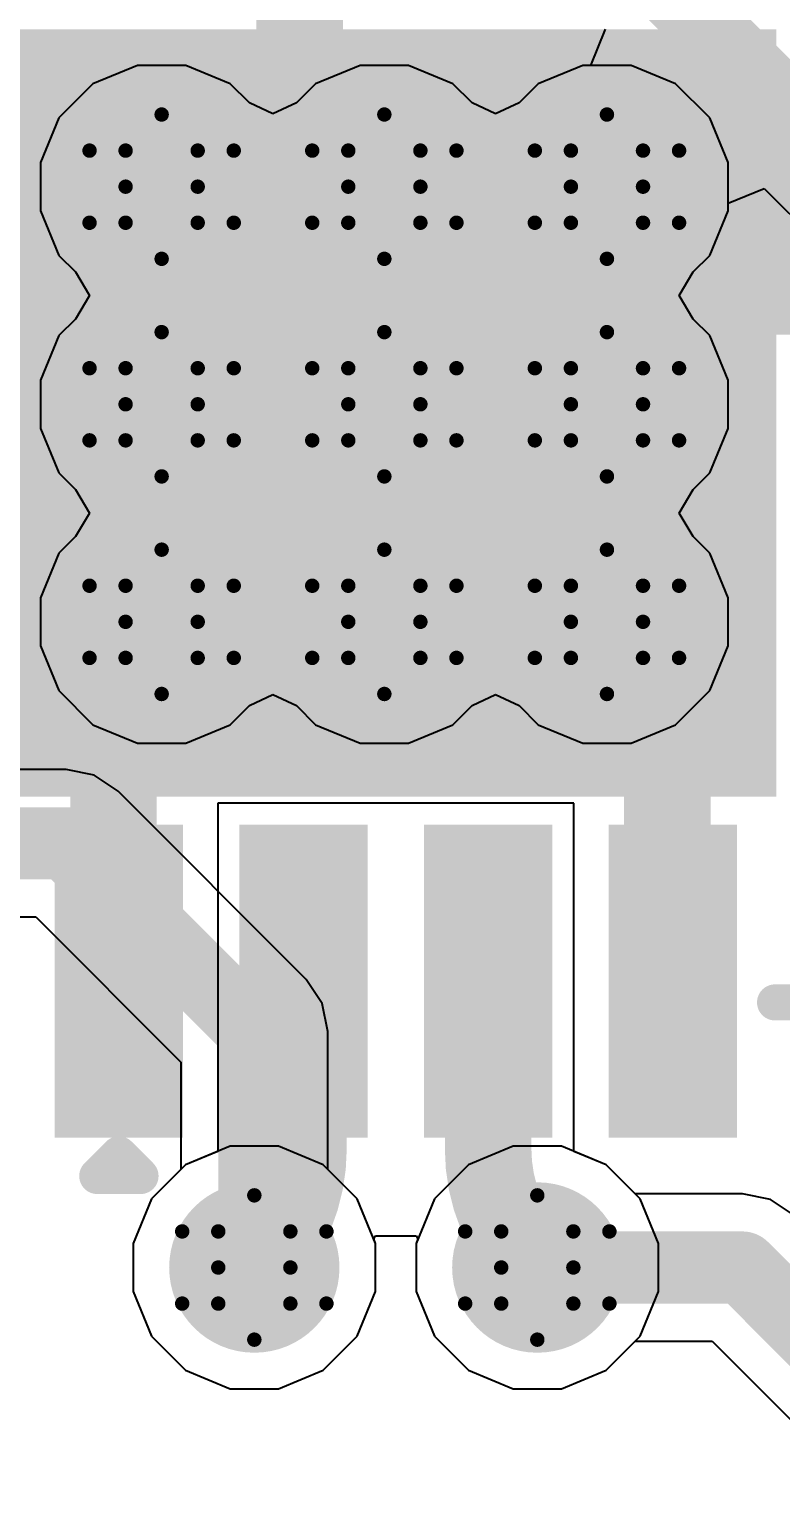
# Model space of a CAD drawing. Header units: inches. Extents: x -0.2 to 15.8, y 0 to 3.5.
# Drawn here: x 1.5779 to 1.6821, y 1.2754 to 1.4788 of the extents above; entities that cross this region are included whole.
import ezdxf

# ---------------------------------------------------------------- set-up
doc = ezdxf.new("R2010")
doc.units = ezdxf.units.IN
doc.header["$MEASUREMENT"] = 0
for name, color, linetype in [('Bottom Layer', 5, 'Continuous'), ('Bottom Overlay', 54, 'Continuous'), ('Drill Drawing', 1, 'Continuous'), ('Signal_1', 16, 'Continuous'), ('Signal_2', 76, 'Continuous'), ('Top Layer', 1, 'Continuous'), ('Top Overlay', 2, 'Continuous'), ('Top Solder', 216, 'Continuous'), ('Via Holes', 16, 'Continuous')]:
    doc.layers.add(name, color=color, linetype=linetype)
doc.styles.add('Arial', font='', dxfattribs={"height": 0.2})
doc.styles.get('Arial').set_extended_font_data('Arial')

msp = doc.modelspace()

# ---------------------------------------------------------------- hatches: boundary and pattern name
at = {"layer": 'Bottom Layer'}
h = msp.add_hatch(color=5, dxfattribs=at)
edge = h.paths.add_edge_path()
edge.add_arc((1.59625, 1.457), 0.01181, 0, 360)
h = msp.add_hatch(color=5, dxfattribs=at)
edge = h.paths.add_edge_path()
edge.add_arc((1.62713, 1.457), 0.01181, 0, 360)
h = msp.add_hatch(color=5, dxfattribs=at)
edge = h.paths.add_edge_path()
edge.add_arc((1.658, 1.457), 0.01181, 0, 360)
h = msp.add_hatch(color=5, dxfattribs=at)
edge = h.paths.add_edge_path()
edge.add_arc((1.59625, 1.42684), 0.01181, 0, 360)
h = msp.add_hatch(color=5, dxfattribs=at)
edge = h.paths.add_edge_path()
edge.add_arc((1.62713, 1.42684), 0.01181, 0, 360)
h = msp.add_hatch(color=5, dxfattribs=at)
edge = h.paths.add_edge_path()
edge.add_arc((1.658, 1.42684), 0.01181, 0, 360)
h = msp.add_hatch(color=5, dxfattribs=at)
edge = h.paths.add_edge_path()
edge.add_arc((1.59625, 1.39669), 0.01181, 0, 360)
h = msp.add_hatch(color=5, dxfattribs=at)
edge = h.paths.add_edge_path()
edge.add_arc((1.62713, 1.39669), 0.01181, 0, 360)
h = msp.add_hatch(color=5, dxfattribs=at)
edge = h.paths.add_edge_path()
edge.add_arc((1.658, 1.39669), 0.01181, 0, 360)
h = msp.add_hatch(color=5, dxfattribs=at)
edge = h.paths.add_edge_path()
edge.add_arc((1.6091, 1.3072), 0.01181, 0, 360)
h = msp.add_hatch(color=5, dxfattribs=at)
edge = h.paths.add_edge_path()
edge.add_arc((1.64834, 1.3072), 0.01181, 0, 360)
at = {"layer": 'Signal_1'}
h = msp.add_hatch(color=16, dxfattribs=at)
edge = h.paths.add_edge_path()
edge.add_arc((1.59625, 1.457), 0.01181, 0, 360)
h = msp.add_hatch(color=16, dxfattribs=at)
edge = h.paths.add_edge_path()
edge.add_arc((1.62713, 1.457), 0.01181, 0, 360)
h = msp.add_hatch(color=16, dxfattribs=at)
edge = h.paths.add_edge_path()
edge.add_arc((1.658, 1.457), 0.01181, 0, 360)
h = msp.add_hatch(color=16, dxfattribs=at)
edge = h.paths.add_edge_path()
edge.add_arc((1.59625, 1.42684), 0.01181, 0, 360)
h = msp.add_hatch(color=16, dxfattribs=at)
edge = h.paths.add_edge_path()
edge.add_arc((1.62713, 1.42684), 0.01181, 0, 360)
h = msp.add_hatch(color=16, dxfattribs=at)
edge = h.paths.add_edge_path()
edge.add_arc((1.658, 1.42684), 0.01181, 0, 360)
h = msp.add_hatch(color=16, dxfattribs=at)
edge = h.paths.add_edge_path()
edge.add_arc((1.59625, 1.39669), 0.01181, 0, 360)
h = msp.add_hatch(color=16, dxfattribs=at)
edge = h.paths.add_edge_path()
edge.add_arc((1.62713, 1.39669), 0.01181, 0, 360)
h = msp.add_hatch(color=16, dxfattribs=at)
edge = h.paths.add_edge_path()
edge.add_arc((1.658, 1.39669), 0.01181, 0, 360)
h = msp.add_hatch(color=16, dxfattribs=at)
edge = h.paths.add_edge_path()
edge.add_arc((1.6091, 1.3072), 0.01181, 0, 360)
h = msp.add_hatch(color=16, dxfattribs=at)
edge = h.paths.add_edge_path()
edge.add_arc((1.64834, 1.3072), 0.01181, 0, 360)
at = {"layer": 'Signal_2'}
h = msp.add_hatch(color=76, dxfattribs=at)
edge = h.paths.add_edge_path()
edge.add_arc((1.59625, 1.457), 0.01181, 0, 360)
h = msp.add_hatch(color=76, dxfattribs=at)
edge = h.paths.add_edge_path()
edge.add_arc((1.62713, 1.457), 0.01181, 0, 360)
h = msp.add_hatch(color=76, dxfattribs=at)
edge = h.paths.add_edge_path()
edge.add_arc((1.658, 1.457), 0.01181, 0, 360)
h = msp.add_hatch(color=76, dxfattribs=at)
edge = h.paths.add_edge_path()
edge.add_arc((1.59625, 1.42684), 0.01181, 0, 360)
h = msp.add_hatch(color=76, dxfattribs=at)
edge = h.paths.add_edge_path()
edge.add_arc((1.62713, 1.42684), 0.01181, 0, 360)
h = msp.add_hatch(color=76, dxfattribs=at)
edge = h.paths.add_edge_path()
edge.add_arc((1.658, 1.42684), 0.01181, 0, 360)
h = msp.add_hatch(color=76, dxfattribs=at)
edge = h.paths.add_edge_path()
edge.add_arc((1.59625, 1.39669), 0.01181, 0, 360)
h = msp.add_hatch(color=76, dxfattribs=at)
edge = h.paths.add_edge_path()
edge.add_arc((1.62713, 1.39669), 0.01181, 0, 360)
h = msp.add_hatch(color=76, dxfattribs=at)
edge = h.paths.add_edge_path()
edge.add_arc((1.658, 1.39669), 0.01181, 0, 360)
h = msp.add_hatch(color=76, dxfattribs=at)
edge = h.paths.add_edge_path()
edge.add_arc((1.6091, 1.3072), 0.01181, 0, 360)
h = msp.add_hatch(color=76, dxfattribs=at)
edge = h.paths.add_edge_path()
edge.add_arc((1.64834, 1.3072), 0.01181, 0, 360)
at = {"layer": 'Top Layer'}
for points in [[(1.57714, 1.37444), (1.57714, 1.4768), (1.6795, 1.4768), (1.6795, 1.37444)], [(1.58343, 1.36656), (1.59721, 1.36656), (1.59721, 1.32719), (1.58343, 1.32719)], [(1.60903, 1.36656), (1.62281, 1.36656), (1.62281, 1.32719), (1.60903, 1.32719)], [(1.63463, 1.36656), (1.64841, 1.36656), (1.64841, 1.32719), (1.63463, 1.32719)], [(1.66023, 1.36656), (1.67401, 1.36656), (1.67401, 1.32719), (1.66023, 1.32719)]]:
    msp.add_hatch(color=1, dxfattribs=at).paths.add_polyline_path(points)
h = msp.add_hatch(color=1, dxfattribs=at)
edge = h.paths.add_edge_path()
edge.add_arc((1.59625, 1.457), 0.01181, 0, 360)
h = msp.add_hatch(color=1, dxfattribs=at)
edge = h.paths.add_edge_path()
edge.add_arc((1.62713, 1.457), 0.01181, 0, 360)
h = msp.add_hatch(color=1, dxfattribs=at)
edge = h.paths.add_edge_path()
edge.add_arc((1.658, 1.457), 0.01181, 0, 360)
h = msp.add_hatch(color=1, dxfattribs=at)
edge = h.paths.add_edge_path()
edge.add_arc((1.59625, 1.42684), 0.01181, 0, 360)
h = msp.add_hatch(color=1, dxfattribs=at)
edge = h.paths.add_edge_path()
edge.add_arc((1.62713, 1.42684), 0.01181, 0, 360)
h = msp.add_hatch(color=1, dxfattribs=at)
edge = h.paths.add_edge_path()
edge.add_arc((1.658, 1.42684), 0.01181, 0, 360)
h = msp.add_hatch(color=1, dxfattribs=at)
edge = h.paths.add_edge_path()
edge.add_arc((1.59625, 1.39669), 0.01181, 0, 360)
h = msp.add_hatch(color=1, dxfattribs=at)
edge = h.paths.add_edge_path()
edge.add_arc((1.62713, 1.39669), 0.01181, 0, 360)
h = msp.add_hatch(color=1, dxfattribs=at)
edge = h.paths.add_edge_path()
edge.add_arc((1.658, 1.39669), 0.01181, 0, 360)
h = msp.add_hatch(color=1, dxfattribs=at)
edge = h.paths.add_edge_path()
edge.add_arc((1.6091, 1.3072), 0.01181, 0, 360)
h = msp.add_hatch(color=1, dxfattribs=at)
edge = h.paths.add_edge_path()
edge.add_arc((1.64834, 1.3072), 0.01181, 0, 360)
at = {"layer": 'Top Solder'}
for points in [[(1.57514, 1.37244), (1.57514, 1.4788), (1.6815, 1.4788), (1.6815, 1.37244)], [(1.58143, 1.36856), (1.59921, 1.36856), (1.59921, 1.32519), (1.58143, 1.32519)], [(1.60703, 1.36856), (1.62481, 1.36856), (1.62481, 1.32519), (1.60703, 1.32519)], [(1.63263, 1.36856), (1.65041, 1.36856), (1.65041, 1.32519), (1.63263, 1.32519)], [(1.65823, 1.36856), (1.67601, 1.36856), (1.67601, 1.32519), (1.65823, 1.32519)]]:
    msp.add_hatch(color=216, dxfattribs=at).paths.add_polyline_path(points)
at = {"layer": 'Via Holes'}
h = msp.add_hatch(color=7, dxfattribs=at)
edge = h.paths.add_edge_path()
edge.add_arc((1.59625, 1.457), 0.00591, 0, 360)
h = msp.add_hatch(color=7, dxfattribs=at)
edge = h.paths.add_edge_path()
edge.add_arc((1.62713, 1.457), 0.00591, 0, 360)
h = msp.add_hatch(color=7, dxfattribs=at)
edge = h.paths.add_edge_path()
edge.add_arc((1.658, 1.457), 0.00591, 0, 360)
h = msp.add_hatch(color=7, dxfattribs=at)
edge = h.paths.add_edge_path()
edge.add_arc((1.59625, 1.42684), 0.00591, 0, 360)
h = msp.add_hatch(color=7, dxfattribs=at)
edge = h.paths.add_edge_path()
edge.add_arc((1.62713, 1.42684), 0.00591, 0, 360)
h = msp.add_hatch(color=7, dxfattribs=at)
edge = h.paths.add_edge_path()
edge.add_arc((1.658, 1.42684), 0.00591, 0, 360)
h = msp.add_hatch(color=7, dxfattribs=at)
edge = h.paths.add_edge_path()
edge.add_arc((1.59625, 1.39669), 0.00591, 0, 360)
h = msp.add_hatch(color=7, dxfattribs=at)
edge = h.paths.add_edge_path()
edge.add_arc((1.62713, 1.39669), 0.00591, 0, 360)
h = msp.add_hatch(color=7, dxfattribs=at)
edge = h.paths.add_edge_path()
edge.add_arc((1.658, 1.39669), 0.00591, 0, 360)
h = msp.add_hatch(color=7, dxfattribs=at)
edge = h.paths.add_edge_path()
edge.add_arc((1.6091, 1.3072), 0.00591, 0, 360)
h = msp.add_hatch(color=7, dxfattribs=at)
edge = h.paths.add_edge_path()
edge.add_arc((1.64834, 1.3072), 0.00591, 0, 360)

# ---------------------------------------------------------------- linework, layer by layer
at = {"layer": 'Bottom Layer'}
for p, q in [((1.60576, 1.32401), (1.59958, 1.32145)), ((1.61245, 1.32401), (1.60576, 1.32401)), ((1.61863, 1.32145), (1.61245, 1.32401)), ((1.645, 1.32401), (1.63882, 1.32145)), ((1.65169, 1.32401), (1.645, 1.32401)), ((1.65787, 1.32145), (1.65169, 1.32401)), ((1.59958, 1.32145), (1.59485, 1.31672)), ((1.62336, 1.31672), (1.61863, 1.32145)), ((1.63882, 1.32145), (1.63409, 1.31672)), ((1.66259, 1.31672), (1.65787, 1.32145)), ((1.59485, 1.31672), (1.59229, 1.31055)), ((1.62592, 1.31055), (1.62336, 1.31672)), ((1.63409, 1.31672), (1.63153, 1.31055)), ((1.66515, 1.31055), (1.66259, 1.31672)), ((1.59229, 1.31055), (1.59229, 1.30386)), ((1.62592, 1.30386), (1.62592, 1.31055)), ((1.63153, 1.31055), (1.63153, 1.30386)), ((1.66515, 1.30386), (1.66515, 1.31055)), ((1.59229, 1.30386), (1.59485, 1.29768)), ((1.62336, 1.29768), (1.62592, 1.30386)), ((1.63153, 1.30386), (1.63409, 1.29768)), ((1.66259, 1.29768), (1.66515, 1.30386)), ((1.59485, 1.29768), (1.59958, 1.29295)), ((1.61863, 1.29295), (1.62336, 1.29768)), ((1.63409, 1.29768), (1.63882, 1.29295)), ((1.65787, 1.29295), (1.66259, 1.29768)), ((1.59958, 1.29295), (1.60576, 1.29039)), ((1.61245, 1.29039), (1.61863, 1.29295)), ((1.63882, 1.29295), (1.645, 1.29039)), ((1.65169, 1.29039), (1.65787, 1.29295)), ((1.60576, 1.29039), (1.61245, 1.29039)), ((1.645, 1.29039), (1.65169, 1.29039))]:
    msp.add_line(p, q, dxfattribs=at)
at = {"layer": 'Drill Drawing', "const_width": 0.002}
for points in [[(1.59125, 1.462), (1.59625, 1.467)], [(1.59625, 1.467), (1.60125, 1.462)], [(1.62213, 1.462), (1.62713, 1.467)], [(1.62713, 1.467), (1.63213, 1.462)], [(1.653, 1.462), (1.658, 1.467)], [(1.658, 1.467), (1.663, 1.462)], [(1.58625, 1.462), (1.59125, 1.457)], [(1.58625, 1.462), (1.59125, 1.462)], [(1.60125, 1.462), (1.60625, 1.462)], [(1.60125, 1.457), (1.60625, 1.462)], [(1.61713, 1.462), (1.62213, 1.457)], [(1.61713, 1.462), (1.62213, 1.462)], [(1.63213, 1.462), (1.63713, 1.462)], [(1.63213, 1.457), (1.63713, 1.462)], [(1.648, 1.462), (1.653, 1.457)], [(1.648, 1.462), (1.653, 1.462)], [(1.663, 1.462), (1.668, 1.462)], [(1.663, 1.457), (1.668, 1.462)], [(1.58625, 1.452), (1.59125, 1.457)], [(1.60125, 1.457), (1.60625, 1.452)], [(1.61713, 1.452), (1.62213, 1.457)], [(1.63213, 1.457), (1.63713, 1.452)], [(1.648, 1.452), (1.653, 1.457)], [(1.663, 1.457), (1.668, 1.452)], [(1.58625, 1.452), (1.59125, 1.452)], [(1.59125, 1.452), (1.59625, 1.447)], [(1.59625, 1.447), (1.60125, 1.452)], [(1.60125, 1.452), (1.60625, 1.452)], [(1.61713, 1.452), (1.62213, 1.452)], [(1.62213, 1.452), (1.62713, 1.447)], [(1.62713, 1.447), (1.63213, 1.452)], [(1.63213, 1.452), (1.63713, 1.452)], [(1.648, 1.452), (1.653, 1.452)], [(1.653, 1.452), (1.658, 1.447)], [(1.658, 1.447), (1.663, 1.452)], [(1.663, 1.452), (1.668, 1.452)], [(1.59125, 1.43184), (1.59625, 1.43684)], [(1.59625, 1.43684), (1.60125, 1.43184)], [(1.62213, 1.43184), (1.62713, 1.43684)], [(1.62713, 1.43684), (1.63213, 1.43184)], [(1.653, 1.43184), (1.658, 1.43684)], [(1.658, 1.43684), (1.663, 1.43184)], [(1.58625, 1.43184), (1.59125, 1.42684)], [(1.58625, 1.43184), (1.59125, 1.43184)], [(1.60125, 1.43184), (1.60625, 1.43184)], [(1.60125, 1.42684), (1.60625, 1.43184)], [(1.61713, 1.43184), (1.62213, 1.42684)], [(1.61713, 1.43184), (1.62213, 1.43184)], [(1.63213, 1.43184), (1.63713, 1.43184)], [(1.63213, 1.42684), (1.63713, 1.43184)], [(1.648, 1.43184), (1.653, 1.42684)], [(1.648, 1.43184), (1.653, 1.43184)], [(1.663, 1.43184), (1.668, 1.43184)], [(1.663, 1.42684), (1.668, 1.43184)], [(1.58625, 1.42184), (1.59125, 1.42684)], [(1.60125, 1.42684), (1.60625, 1.42184)], [(1.61713, 1.42184), (1.62213, 1.42684)], [(1.63213, 1.42684), (1.63713, 1.42184)], [(1.648, 1.42184), (1.653, 1.42684)], [(1.663, 1.42684), (1.668, 1.42184)], [(1.58625, 1.42184), (1.59125, 1.42184)], [(1.59125, 1.42184), (1.59625, 1.41684)], [(1.59625, 1.41684), (1.60125, 1.42184)], [(1.60125, 1.42184), (1.60625, 1.42184)], [(1.61713, 1.42184), (1.62213, 1.42184)], [(1.62213, 1.42184), (1.62713, 1.41684)], [(1.62713, 1.41684), (1.63213, 1.42184)], [(1.63213, 1.42184), (1.63713, 1.42184)], [(1.648, 1.42184), (1.653, 1.42184)], [(1.653, 1.42184), (1.658, 1.41684)], [(1.658, 1.41684), (1.663, 1.42184)], [(1.663, 1.42184), (1.668, 1.42184)], [(1.59125, 1.40169), (1.59625, 1.40669)], [(1.59625, 1.40669), (1.60125, 1.40169)], [(1.62213, 1.40169), (1.62713, 1.40669)], [(1.62713, 1.40669), (1.63213, 1.40169)], [(1.653, 1.40169), (1.658, 1.40669)], [(1.658, 1.40669), (1.663, 1.40169)], [(1.58625, 1.40169), (1.59125, 1.39669)], [(1.58625, 1.40169), (1.59125, 1.40169)], [(1.60125, 1.40169), (1.60625, 1.40169)], [(1.60125, 1.39669), (1.60625, 1.40169)], [(1.61713, 1.40169), (1.62213, 1.39669)], [(1.61713, 1.40169), (1.62213, 1.40169)], [(1.63213, 1.40169), (1.63713, 1.40169)], [(1.63213, 1.39669), (1.63713, 1.40169)], [(1.648, 1.40169), (1.653, 1.39669)], [(1.648, 1.40169), (1.653, 1.40169)], [(1.663, 1.40169), (1.668, 1.40169)], [(1.663, 1.39669), (1.668, 1.40169)], [(1.58625, 1.39169), (1.59125, 1.39669)], [(1.60125, 1.39669), (1.60625, 1.39169)], [(1.61713, 1.39169), (1.62213, 1.39669)], [(1.63213, 1.39669), (1.63713, 1.39169)], [(1.648, 1.39169), (1.653, 1.39669)], [(1.663, 1.39669), (1.668, 1.39169)], [(1.58625, 1.39169), (1.59125, 1.39169)], [(1.59125, 1.39169), (1.59625, 1.38669)], [(1.59625, 1.38669), (1.60125, 1.39169)], [(1.60125, 1.39169), (1.60625, 1.39169)], [(1.61713, 1.39169), (1.62213, 1.39169)], [(1.62213, 1.39169), (1.62713, 1.38669)], [(1.62713, 1.38669), (1.63213, 1.39169)], [(1.63213, 1.39169), (1.63713, 1.39169)], [(1.648, 1.39169), (1.653, 1.39169)], [(1.653, 1.39169), (1.658, 1.38669)], [(1.658, 1.38669), (1.663, 1.39169)], [(1.663, 1.39169), (1.668, 1.39169)], [(1.6041, 1.3122), (1.6091, 1.3172)], [(1.6091, 1.3172), (1.6141, 1.3122)], [(1.64334, 1.3122), (1.64834, 1.3172)], [(1.64834, 1.3172), (1.65334, 1.3122)], [(1.5991, 1.3122), (1.6041, 1.3072)], [(1.5991, 1.3122), (1.6041, 1.3122)], [(1.6141, 1.3122), (1.6191, 1.3122)], [(1.6141, 1.3072), (1.6191, 1.3122)], [(1.63834, 1.3122), (1.64334, 1.3072)], [(1.63834, 1.3122), (1.64334, 1.3122)], [(1.65334, 1.3122), (1.65834, 1.3122)], [(1.65334, 1.3072), (1.65834, 1.3122)], [(1.5991, 1.3022), (1.6041, 1.3072)], [(1.6141, 1.3072), (1.6191, 1.3022)], [(1.63834, 1.3022), (1.64334, 1.3072)], [(1.65334, 1.3072), (1.65834, 1.3022)], [(1.5991, 1.3022), (1.6041, 1.3022)], [(1.6041, 1.3022), (1.6091, 1.2972)], [(1.6091, 1.2972), (1.6141, 1.3022)], [(1.6141, 1.3022), (1.6191, 1.3022)], [(1.63834, 1.3022), (1.64334, 1.3022)], [(1.64334, 1.3022), (1.64834, 1.2972)], [(1.64834, 1.2972), (1.65334, 1.3022)], [(1.65334, 1.3022), (1.65834, 1.3022)]]:
    msp.add_lwpolyline(points, dxfattribs=at)
at = {"layer": 'Drill Drawing', "const_width": 0.001}
for points in [[(1.59575, 1.467, 1), (1.59675, 1.467, 1)], [(1.59575, 1.467, 1), (1.59675, 1.467, 1)], [(1.62663, 1.467, 1), (1.62763, 1.467, 1)], [(1.62663, 1.467, 1), (1.62763, 1.467, 1)], [(1.6575, 1.467, 1), (1.6585, 1.467, 1)], [(1.6575, 1.467, 1), (1.6585, 1.467, 1)], [(1.58575, 1.462, 1), (1.58675, 1.462, 1)], [(1.58575, 1.462, 1), (1.58675, 1.462, 1)], [(1.59075, 1.462, 1), (1.59175, 1.462, 1)], [(1.59075, 1.462, 1), (1.59175, 1.462, 1)], [(1.60075, 1.462, 1), (1.60175, 1.462, 1)], [(1.60075, 1.462, 1), (1.60175, 1.462, 1)], [(1.60575, 1.462, 1), (1.60675, 1.462, 1)], [(1.60575, 1.462, 1), (1.60675, 1.462, 1)], [(1.61663, 1.462, 1), (1.61763, 1.462, 1)], [(1.61663, 1.462, 1), (1.61763, 1.462, 1)], [(1.62163, 1.462, 1), (1.62263, 1.462, 1)], [(1.62163, 1.462, 1), (1.62263, 1.462, 1)], [(1.63163, 1.462, 1), (1.63263, 1.462, 1)], [(1.63163, 1.462, 1), (1.63263, 1.462, 1)], [(1.63663, 1.462, 1), (1.63763, 1.462, 1)], [(1.63663, 1.462, 1), (1.63763, 1.462, 1)], [(1.6475, 1.462, 1), (1.6485, 1.462, 1)], [(1.6475, 1.462, 1), (1.6485, 1.462, 1)], [(1.6525, 1.462, 1), (1.6535, 1.462, 1)], [(1.6525, 1.462, 1), (1.6535, 1.462, 1)], [(1.6625, 1.462, 1), (1.6635, 1.462, 1)], [(1.6625, 1.462, 1), (1.6635, 1.462, 1)], [(1.6675, 1.462, 1), (1.6685, 1.462, 1)], [(1.6675, 1.462, 1), (1.6685, 1.462, 1)], [(1.59075, 1.457, 1), (1.59175, 1.457, 1)], [(1.59075, 1.457, 1), (1.59175, 1.457, 1)], [(1.60075, 1.457, 1), (1.60175, 1.457, 1)], [(1.60075, 1.457, 1), (1.60175, 1.457, 1)], [(1.62163, 1.457, 1), (1.62263, 1.457, 1)], [(1.62163, 1.457, 1), (1.62263, 1.457, 1)], [(1.63163, 1.457, 1), (1.63263, 1.457, 1)], [(1.63163, 1.457, 1), (1.63263, 1.457, 1)], [(1.6525, 1.457, 1), (1.6535, 1.457, 1)], [(1.6525, 1.457, 1), (1.6535, 1.457, 1)], [(1.6625, 1.457, 1), (1.6635, 1.457, 1)], [(1.6625, 1.457, 1), (1.6635, 1.457, 1)], [(1.58575, 1.452, 1), (1.58675, 1.452, 1)], [(1.58575, 1.452, 1), (1.58675, 1.452, 1)], [(1.59075, 1.452, 1), (1.59175, 1.452, 1)], [(1.59075, 1.452, 1), (1.59175, 1.452, 1)], [(1.60075, 1.452, 1), (1.60175, 1.452, 1)], [(1.60075, 1.452, 1), (1.60175, 1.452, 1)], [(1.60575, 1.452, 1), (1.60675, 1.452, 1)], [(1.60575, 1.452, 1), (1.60675, 1.452, 1)], [(1.61663, 1.452, 1), (1.61763, 1.452, 1)], [(1.61663, 1.452, 1), (1.61763, 1.452, 1)], [(1.62163, 1.452, 1), (1.62263, 1.452, 1)], [(1.62163, 1.452, 1), (1.62263, 1.452, 1)], [(1.63163, 1.452, 1), (1.63263, 1.452, 1)], [(1.63163, 1.452, 1), (1.63263, 1.452, 1)], [(1.63663, 1.452, 1), (1.63763, 1.452, 1)], [(1.63663, 1.452, 1), (1.63763, 1.452, 1)], [(1.6475, 1.452, 1), (1.6485, 1.452, 1)], [(1.6475, 1.452, 1), (1.6485, 1.452, 1)], [(1.6525, 1.452, 1), (1.6535, 1.452, 1)], [(1.6525, 1.452, 1), (1.6535, 1.452, 1)], [(1.6625, 1.452, 1), (1.6635, 1.452, 1)], [(1.6625, 1.452, 1), (1.6635, 1.452, 1)], [(1.6675, 1.452, 1), (1.6685, 1.452, 1)], [(1.6675, 1.452, 1), (1.6685, 1.452, 1)], [(1.59575, 1.447, 1), (1.59675, 1.447, 1)], [(1.59575, 1.447, 1), (1.59675, 1.447, 1)], [(1.62663, 1.447, 1), (1.62763, 1.447, 1)], [(1.62663, 1.447, 1), (1.62763, 1.447, 1)], [(1.6575, 1.447, 1), (1.6585, 1.447, 1)], [(1.6575, 1.447, 1), (1.6585, 1.447, 1)], [(1.59575, 1.43684, 1), (1.59675, 1.43684, 1)], [(1.59575, 1.43684, 1), (1.59675, 1.43684, 1)], [(1.62663, 1.43684, 1), (1.62763, 1.43684, 1)], [(1.62663, 1.43684, 1), (1.62763, 1.43684, 1)], [(1.6575, 1.43684, 1), (1.6585, 1.43684, 1)], [(1.6575, 1.43684, 1), (1.6585, 1.43684, 1)], [(1.58575, 1.43184, 1), (1.58675, 1.43184, 1)], [(1.58575, 1.43184, 1), (1.58675, 1.43184, 1)], [(1.59075, 1.43184, 1), (1.59175, 1.43184, 1)], [(1.59075, 1.43184, 1), (1.59175, 1.43184, 1)], [(1.60075, 1.43184, 1), (1.60175, 1.43184, 1)], [(1.60075, 1.43184, 1), (1.60175, 1.43184, 1)], [(1.60575, 1.43184, 1), (1.60675, 1.43184, 1)], [(1.60575, 1.43184, 1), (1.60675, 1.43184, 1)], [(1.61663, 1.43184, 1), (1.61763, 1.43184, 1)], [(1.61663, 1.43184, 1), (1.61763, 1.43184, 1)], [(1.62163, 1.43184, 1), (1.62263, 1.43184, 1)], [(1.62163, 1.43184, 1), (1.62263, 1.43184, 1)], [(1.63163, 1.43184, 1), (1.63263, 1.43184, 1)], [(1.63163, 1.43184, 1), (1.63263, 1.43184, 1)], [(1.63663, 1.43184, 1), (1.63763, 1.43184, 1)], [(1.63663, 1.43184, 1), (1.63763, 1.43184, 1)], [(1.6475, 1.43184, 1), (1.6485, 1.43184, 1)], [(1.6475, 1.43184, 1), (1.6485, 1.43184, 1)], [(1.6525, 1.43184, 1), (1.6535, 1.43184, 1)], [(1.6525, 1.43184, 1), (1.6535, 1.43184, 1)], [(1.6625, 1.43184, 1), (1.6635, 1.43184, 1)], [(1.6625, 1.43184, 1), (1.6635, 1.43184, 1)], [(1.6675, 1.43184, 1), (1.6685, 1.43184, 1)], [(1.6675, 1.43184, 1), (1.6685, 1.43184, 1)], [(1.59075, 1.42684, 1), (1.59175, 1.42684, 1)], [(1.59075, 1.42684, 1), (1.59175, 1.42684, 1)], [(1.60075, 1.42684, 1), (1.60175, 1.42684, 1)], [(1.60075, 1.42684, 1), (1.60175, 1.42684, 1)], [(1.62163, 1.42684, 1), (1.62263, 1.42684, 1)], [(1.62163, 1.42684, 1), (1.62263, 1.42684, 1)], [(1.63163, 1.42684, 1), (1.63263, 1.42684, 1)], [(1.63163, 1.42684, 1), (1.63263, 1.42684, 1)], [(1.6525, 1.42684, 1), (1.6535, 1.42684, 1)], [(1.6525, 1.42684, 1), (1.6535, 1.42684, 1)], [(1.6625, 1.42684, 1), (1.6635, 1.42684, 1)], [(1.6625, 1.42684, 1), (1.6635, 1.42684, 1)], [(1.58575, 1.42184, 1), (1.58675, 1.42184, 1)], [(1.58575, 1.42184, 1), (1.58675, 1.42184, 1)], [(1.59075, 1.42184, 1), (1.59175, 1.42184, 1)], [(1.59075, 1.42184, 1), (1.59175, 1.42184, 1)], [(1.60075, 1.42184, 1), (1.60175, 1.42184, 1)], [(1.60075, 1.42184, 1), (1.60175, 1.42184, 1)], [(1.60575, 1.42184, 1), (1.60675, 1.42184, 1)], [(1.60575, 1.42184, 1), (1.60675, 1.42184, 1)], [(1.61663, 1.42184, 1), (1.61763, 1.42184, 1)], [(1.61663, 1.42184, 1), (1.61763, 1.42184, 1)], [(1.62163, 1.42184, 1), (1.62263, 1.42184, 1)], [(1.62163, 1.42184, 1), (1.62263, 1.42184, 1)], [(1.63163, 1.42184, 1), (1.63263, 1.42184, 1)], [(1.63163, 1.42184, 1), (1.63263, 1.42184, 1)], [(1.63663, 1.42184, 1), (1.63763, 1.42184, 1)], [(1.63663, 1.42184, 1), (1.63763, 1.42184, 1)], [(1.6475, 1.42184, 1), (1.6485, 1.42184, 1)], [(1.6475, 1.42184, 1), (1.6485, 1.42184, 1)], [(1.6525, 1.42184, 1), (1.6535, 1.42184, 1)], [(1.6525, 1.42184, 1), (1.6535, 1.42184, 1)], [(1.6625, 1.42184, 1), (1.6635, 1.42184, 1)], [(1.6625, 1.42184, 1), (1.6635, 1.42184, 1)], [(1.6675, 1.42184, 1), (1.6685, 1.42184, 1)], [(1.6675, 1.42184, 1), (1.6685, 1.42184, 1)], [(1.59575, 1.41684, 1), (1.59675, 1.41684, 1)], [(1.59575, 1.41684, 1), (1.59675, 1.41684, 1)], [(1.62663, 1.41684, 1), (1.62763, 1.41684, 1)], [(1.62663, 1.41684, 1), (1.62763, 1.41684, 1)], [(1.6575, 1.41684, 1), (1.6585, 1.41684, 1)], [(1.6575, 1.41684, 1), (1.6585, 1.41684, 1)], [(1.59575, 1.40669, 1), (1.59675, 1.40669, 1)], [(1.59575, 1.40669, 1), (1.59675, 1.40669, 1)], [(1.62663, 1.40669, 1), (1.62763, 1.40669, 1)], [(1.62663, 1.40669, 1), (1.62763, 1.40669, 1)], [(1.6575, 1.40669, 1), (1.6585, 1.40669, 1)], [(1.6575, 1.40669, 1), (1.6585, 1.40669, 1)], [(1.58575, 1.40169, 1), (1.58675, 1.40169, 1)], [(1.58575, 1.40169, 1), (1.58675, 1.40169, 1)], [(1.59075, 1.40169, 1), (1.59175, 1.40169, 1)], [(1.59075, 1.40169, 1), (1.59175, 1.40169, 1)], [(1.60075, 1.40169, 1), (1.60175, 1.40169, 1)], [(1.60075, 1.40169, 1), (1.60175, 1.40169, 1)], [(1.60575, 1.40169, 1), (1.60675, 1.40169, 1)], [(1.60575, 1.40169, 1), (1.60675, 1.40169, 1)], [(1.61663, 1.40169, 1), (1.61763, 1.40169, 1)], [(1.61663, 1.40169, 1), (1.61763, 1.40169, 1)], [(1.62163, 1.40169, 1), (1.62263, 1.40169, 1)], [(1.62163, 1.40169, 1), (1.62263, 1.40169, 1)], [(1.63163, 1.40169, 1), (1.63263, 1.40169, 1)], [(1.63163, 1.40169, 1), (1.63263, 1.40169, 1)], [(1.63663, 1.40169, 1), (1.63763, 1.40169, 1)], [(1.63663, 1.40169, 1), (1.63763, 1.40169, 1)], [(1.6475, 1.40169, 1), (1.6485, 1.40169, 1)], [(1.6475, 1.40169, 1), (1.6485, 1.40169, 1)], [(1.6525, 1.40169, 1), (1.6535, 1.40169, 1)], [(1.6525, 1.40169, 1), (1.6535, 1.40169, 1)], [(1.6625, 1.40169, 1), (1.6635, 1.40169, 1)], [(1.6625, 1.40169, 1), (1.6635, 1.40169, 1)], [(1.6675, 1.40169, 1), (1.6685, 1.40169, 1)], [(1.6675, 1.40169, 1), (1.6685, 1.40169, 1)], [(1.59075, 1.39669, 1), (1.59175, 1.39669, 1)], [(1.59075, 1.39669, 1), (1.59175, 1.39669, 1)], [(1.60075, 1.39669, 1), (1.60175, 1.39669, 1)], [(1.60075, 1.39669, 1), (1.60175, 1.39669, 1)], [(1.62163, 1.39669, 1), (1.62263, 1.39669, 1)], [(1.62163, 1.39669, 1), (1.62263, 1.39669, 1)], [(1.63163, 1.39669, 1), (1.63263, 1.39669, 1)], [(1.63163, 1.39669, 1), (1.63263, 1.39669, 1)], [(1.6525, 1.39669, 1), (1.6535, 1.39669, 1)], [(1.6525, 1.39669, 1), (1.6535, 1.39669, 1)], [(1.6625, 1.39669, 1), (1.6635, 1.39669, 1)], [(1.6625, 1.39669, 1), (1.6635, 1.39669, 1)], [(1.58575, 1.39169, 1), (1.58675, 1.39169, 1)], [(1.58575, 1.39169, 1), (1.58675, 1.39169, 1)], [(1.59075, 1.39169, 1), (1.59175, 1.39169, 1)], [(1.59075, 1.39169, 1), (1.59175, 1.39169, 1)], [(1.60075, 1.39169, 1), (1.60175, 1.39169, 1)], [(1.60075, 1.39169, 1), (1.60175, 1.39169, 1)], [(1.60575, 1.39169, 1), (1.60675, 1.39169, 1)], [(1.60575, 1.39169, 1), (1.60675, 1.39169, 1)], [(1.61663, 1.39169, 1), (1.61763, 1.39169, 1)], [(1.61663, 1.39169, 1), (1.61763, 1.39169, 1)], [(1.62163, 1.39169, 1), (1.62263, 1.39169, 1)], [(1.62163, 1.39169, 1), (1.62263, 1.39169, 1)], [(1.63163, 1.39169, 1), (1.63263, 1.39169, 1)], [(1.63163, 1.39169, 1), (1.63263, 1.39169, 1)], [(1.63663, 1.39169, 1), (1.63763, 1.39169, 1)], [(1.63663, 1.39169, 1), (1.63763, 1.39169, 1)], [(1.6475, 1.39169, 1), (1.6485, 1.39169, 1)], [(1.6475, 1.39169, 1), (1.6485, 1.39169, 1)], [(1.6525, 1.39169, 1), (1.6535, 1.39169, 1)], [(1.6525, 1.39169, 1), (1.6535, 1.39169, 1)], [(1.6625, 1.39169, 1), (1.6635, 1.39169, 1)], [(1.6625, 1.39169, 1), (1.6635, 1.39169, 1)], [(1.6675, 1.39169, 1), (1.6685, 1.39169, 1)], [(1.6675, 1.39169, 1), (1.6685, 1.39169, 1)], [(1.59575, 1.38669, 1), (1.59675, 1.38669, 1)], [(1.59575, 1.38669, 1), (1.59675, 1.38669, 1)], [(1.62663, 1.38669, 1), (1.62763, 1.38669, 1)], [(1.62663, 1.38669, 1), (1.62763, 1.38669, 1)], [(1.6575, 1.38669, 1), (1.6585, 1.38669, 1)], [(1.6575, 1.38669, 1), (1.6585, 1.38669, 1)], [(1.6086, 1.3172, 1), (1.6096, 1.3172, 1)], [(1.6086, 1.3172, 1), (1.6096, 1.3172, 1)], [(1.64784, 1.3172, 1), (1.64884, 1.3172, 1)], [(1.64784, 1.3172, 1), (1.64884, 1.3172, 1)], [(1.5986, 1.3122, 1), (1.5996, 1.3122, 1)], [(1.5986, 1.3122, 1), (1.5996, 1.3122, 1)], [(1.6036, 1.3122, 1), (1.6046, 1.3122, 1)], [(1.6036, 1.3122, 1), (1.6046, 1.3122, 1)], [(1.6136, 1.3122, 1), (1.6146, 1.3122, 1)], [(1.6136, 1.3122, 1), (1.6146, 1.3122, 1)], [(1.6186, 1.3122, 1), (1.6196, 1.3122, 1)], [(1.6186, 1.3122, 1), (1.6196, 1.3122, 1)], [(1.63784, 1.3122, 1), (1.63884, 1.3122, 1)], [(1.63784, 1.3122, 1), (1.63884, 1.3122, 1)], [(1.64284, 1.3122, 1), (1.64384, 1.3122, 1)], [(1.64284, 1.3122, 1), (1.64384, 1.3122, 1)], [(1.65284, 1.3122, 1), (1.65384, 1.3122, 1)], [(1.65284, 1.3122, 1), (1.65384, 1.3122, 1)], [(1.65784, 1.3122, 1), (1.65884, 1.3122, 1)], [(1.65784, 1.3122, 1), (1.65884, 1.3122, 1)], [(1.6036, 1.3072, 1), (1.6046, 1.3072, 1)], [(1.6036, 1.3072, 1), (1.6046, 1.3072, 1)], [(1.6136, 1.3072, 1), (1.6146, 1.3072, 1)], [(1.6136, 1.3072, 1), (1.6146, 1.3072, 1)], [(1.64284, 1.3072, 1), (1.64384, 1.3072, 1)], [(1.64284, 1.3072, 1), (1.64384, 1.3072, 1)], [(1.65284, 1.3072, 1), (1.65384, 1.3072, 1)], [(1.65284, 1.3072, 1), (1.65384, 1.3072, 1)], [(1.5986, 1.3022, 1), (1.5996, 1.3022, 1)], [(1.5986, 1.3022, 1), (1.5996, 1.3022, 1)], [(1.6036, 1.3022, 1), (1.6046, 1.3022, 1)], [(1.6036, 1.3022, 1), (1.6046, 1.3022, 1)], [(1.6136, 1.3022, 1), (1.6146, 1.3022, 1)], [(1.6136, 1.3022, 1), (1.6146, 1.3022, 1)], [(1.6186, 1.3022, 1), (1.6196, 1.3022, 1)], [(1.6186, 1.3022, 1), (1.6196, 1.3022, 1)], [(1.63784, 1.3022, 1), (1.63884, 1.3022, 1)], [(1.63784, 1.3022, 1), (1.63884, 1.3022, 1)], [(1.64284, 1.3022, 1), (1.64384, 1.3022, 1)], [(1.64284, 1.3022, 1), (1.64384, 1.3022, 1)], [(1.65284, 1.3022, 1), (1.65384, 1.3022, 1)], [(1.65284, 1.3022, 1), (1.65384, 1.3022, 1)], [(1.65784, 1.3022, 1), (1.65884, 1.3022, 1)], [(1.65784, 1.3022, 1), (1.65884, 1.3022, 1)], [(1.6086, 1.2972, 1), (1.6096, 1.2972, 1)], [(1.6086, 1.2972, 1), (1.6096, 1.2972, 1)], [(1.64784, 1.2972, 1), (1.64884, 1.2972, 1)], [(1.64784, 1.2972, 1), (1.64884, 1.2972, 1)]]:
    msp.add_lwpolyline(points, format="xyb", close=True, dxfattribs=at)
at = {"layer": 'Signal_1'}
for p, q in [((1.65777, 1.47881), (1.6557, 1.47381)), ((1.59291, 1.47381), (1.58673, 1.47125)), ((1.59959, 1.47381), (1.59291, 1.47381)), ((1.60577, 1.47125), (1.59959, 1.47381)), ((1.62378, 1.47381), (1.6176, 1.47125)), ((1.63047, 1.47381), (1.62378, 1.47381)), ((1.63665, 1.47125), (1.63047, 1.47381)), ((1.65466, 1.47381), (1.64848, 1.47125)), ((1.6557, 1.47381), (1.65466, 1.47381)), ((1.58673, 1.47125), (1.582, 1.46652)), ((1.60842, 1.4686), (1.60577, 1.47125)), ((1.6176, 1.47125), (1.61495, 1.4686)), ((1.6393, 1.4686), (1.63665, 1.47125)), ((1.64848, 1.47125), (1.64583, 1.4686)), ((1.61169, 1.46708), (1.60842, 1.4686)), ((1.61495, 1.4686), (1.61169, 1.46708)), ((1.64256, 1.46708), (1.6393, 1.4686)), ((1.64583, 1.4686), (1.64256, 1.46708)), ((1.582, 1.46652), (1.57944, 1.46034)), ((1.57944, 1.46034), (1.57944, 1.45366)), ((1.67481, 1.4547), (1.67981, 1.45677)), ((1.67981, 1.45677), (1.71279, 1.42379)), ((1.67481, 1.45366), (1.67481, 1.4547)), ((1.57944, 1.45366), (1.582, 1.44748)), ((1.67225, 1.44748), (1.67481, 1.45366)), ((1.582, 1.44748), (1.58429, 1.44519)), ((1.66996, 1.44519), (1.67225, 1.44748)), ((1.58429, 1.44519), (1.58624, 1.44192)), ((1.66802, 1.44192), (1.66996, 1.44519)), ((1.58624, 1.44192), (1.58429, 1.43865)), ((1.66996, 1.43865), (1.66802, 1.44192)), ((1.58429, 1.43865), (1.582, 1.43637)), ((1.67225, 1.43637), (1.66996, 1.43865)), ((1.582, 1.43637), (1.57944, 1.43019)), ((1.67481, 1.43019), (1.67225, 1.43637)), ((1.57944, 1.43019), (1.57944, 1.4235)), ((1.67481, 1.4235), (1.67481, 1.43019)), ((1.57944, 1.4235), (1.582, 1.41732)), ((1.67225, 1.41732), (1.67481, 1.4235)), ((1.582, 1.41732), (1.58429, 1.41503)), ((1.66996, 1.41503), (1.67225, 1.41732)), ((1.58429, 1.41503), (1.58624, 1.41176)), ((1.66802, 1.41176), (1.66996, 1.41503)), ((1.58624, 1.41176), (1.58429, 1.4085)), ((1.66996, 1.4085), (1.66802, 1.41176)), ((1.58429, 1.4085), (1.582, 1.40621)), ((1.67225, 1.40621), (1.66996, 1.4085)), ((1.582, 1.40621), (1.57944, 1.40003)), ((1.67481, 1.40003), (1.67225, 1.40621)), ((1.57944, 1.40003), (1.57944, 1.39334)), ((1.67481, 1.39334), (1.67481, 1.40003)), ((1.57944, 1.39334), (1.582, 1.38716)), ((1.67225, 1.38716), (1.67481, 1.39334)), ((1.582, 1.38716), (1.58673, 1.38243)), ((1.66752, 1.38243), (1.67225, 1.38716)), ((1.60577, 1.38243), (1.60842, 1.38508)), ((1.60842, 1.38508), (1.61169, 1.38661)), ((1.61169, 1.38661), (1.61495, 1.38508)), ((1.61495, 1.38508), (1.6176, 1.38243)), ((1.63665, 1.38243), (1.6393, 1.38508)), ((1.6393, 1.38508), (1.64256, 1.38661)), ((1.64256, 1.38661), (1.64583, 1.38508)), ((1.64583, 1.38508), (1.64848, 1.38243)), ((1.58673, 1.38243), (1.59291, 1.37987)), ((1.59959, 1.37987), (1.60577, 1.38243)), ((1.6176, 1.38243), (1.62378, 1.37987)), ((1.63047, 1.37987), (1.63665, 1.38243)), ((1.64848, 1.38243), (1.65466, 1.37987)), ((1.66134, 1.37987), (1.66752, 1.38243)), ((1.59291, 1.37987), (1.59959, 1.37987)), ((1.62378, 1.37987), (1.63047, 1.37987)), ((1.65466, 1.37987), (1.66134, 1.37987)), ((1.60576, 1.32401), (1.59958, 1.32145)), ((1.61245, 1.32401), (1.60576, 1.32401)), ((1.61863, 1.32145), (1.61245, 1.32401)), ((1.645, 1.32401), (1.63882, 1.32145)), ((1.65169, 1.32401), (1.645, 1.32401)), ((1.65787, 1.32145), (1.65169, 1.32401)), ((1.59958, 1.32145), (1.59485, 1.31672)), ((1.62336, 1.31672), (1.61863, 1.32145)), ((1.63882, 1.32145), (1.63409, 1.31672)), ((1.66259, 1.31672), (1.65787, 1.32145)), ((1.59485, 1.31672), (1.59229, 1.31055)), ((1.62592, 1.31055), (1.62336, 1.31672)), ((1.63409, 1.31672), (1.63153, 1.31055)), ((1.66515, 1.31055), (1.66259, 1.31672)), ((1.59229, 1.31055), (1.59229, 1.30386)), ((1.62592, 1.30386), (1.62592, 1.31055)), ((1.63153, 1.31055), (1.63153, 1.30386)), ((1.66515, 1.30386), (1.66515, 1.31055)), ((1.59229, 1.30386), (1.59485, 1.29768)), ((1.62336, 1.29768), (1.62592, 1.30386)), ((1.63153, 1.30386), (1.63409, 1.29768)), ((1.66259, 1.29768), (1.66515, 1.30386)), ((1.59485, 1.29768), (1.59958, 1.29295)), ((1.61863, 1.29295), (1.62336, 1.29768)), ((1.63409, 1.29768), (1.63882, 1.29295)), ((1.65787, 1.29295), (1.66259, 1.29768)), ((1.59958, 1.29295), (1.60576, 1.29039)), ((1.61245, 1.29039), (1.61863, 1.29295)), ((1.63882, 1.29295), (1.645, 1.29039)), ((1.65169, 1.29039), (1.65787, 1.29295)), ((1.60576, 1.29039), (1.61245, 1.29039)), ((1.645, 1.29039), (1.65169, 1.29039))]:
    msp.add_line(p, q, dxfattribs=at)
at = {"layer": 'Signal_1', "const_width": 0.01}
msp.add_lwpolyline([(1.657, 1.494), (1.72, 1.431)], dxfattribs=at)
at = {"layer": 'Signal_2'}
for p, q in [((1.59291, 1.47381), (1.58673, 1.47125)), ((1.59959, 1.47381), (1.59291, 1.47381)), ((1.60577, 1.47125), (1.59959, 1.47381)), ((1.62378, 1.47381), (1.6176, 1.47125)), ((1.63047, 1.47381), (1.62378, 1.47381)), ((1.63665, 1.47125), (1.63047, 1.47381)), ((1.65466, 1.47381), (1.64848, 1.47125)), ((1.66134, 1.47381), (1.65466, 1.47381)), ((1.66752, 1.47125), (1.66134, 1.47381)), ((1.58673, 1.47125), (1.582, 1.46652)), ((1.60842, 1.4686), (1.60577, 1.47125)), ((1.6176, 1.47125), (1.61495, 1.4686)), ((1.6393, 1.4686), (1.63665, 1.47125)), ((1.64848, 1.47125), (1.64583, 1.4686)), ((1.67225, 1.46652), (1.66752, 1.47125)), ((1.61169, 1.46708), (1.60842, 1.4686)), ((1.61495, 1.4686), (1.61169, 1.46708)), ((1.64256, 1.46708), (1.6393, 1.4686)), ((1.64583, 1.4686), (1.64256, 1.46708)), ((1.582, 1.46652), (1.57944, 1.46034)), ((1.67481, 1.46034), (1.67225, 1.46652)), ((1.57944, 1.46034), (1.57944, 1.45366)), ((1.67481, 1.45366), (1.67481, 1.46034)), ((1.57944, 1.45366), (1.582, 1.44748)), ((1.67225, 1.44748), (1.67481, 1.45366)), ((1.582, 1.44748), (1.58429, 1.44519)), ((1.66996, 1.44519), (1.67225, 1.44748)), ((1.58429, 1.44519), (1.58624, 1.44192)), ((1.66802, 1.44192), (1.66996, 1.44519)), ((1.58624, 1.44192), (1.58429, 1.43865)), ((1.66996, 1.43865), (1.66802, 1.44192)), ((1.58429, 1.43865), (1.582, 1.43637)), ((1.67225, 1.43637), (1.66996, 1.43865)), ((1.582, 1.43637), (1.57944, 1.43019)), ((1.67481, 1.43019), (1.67225, 1.43637)), ((1.57944, 1.43019), (1.57944, 1.4235)), ((1.67481, 1.4235), (1.67481, 1.43019)), ((1.57944, 1.4235), (1.582, 1.41732)), ((1.67225, 1.41732), (1.67481, 1.4235)), ((1.582, 1.41732), (1.58429, 1.41503)), ((1.66996, 1.41503), (1.67225, 1.41732)), ((1.58429, 1.41503), (1.58624, 1.41176)), ((1.66802, 1.41176), (1.66996, 1.41503)), ((1.58624, 1.41176), (1.58429, 1.4085)), ((1.66996, 1.4085), (1.66802, 1.41176)), ((1.58429, 1.4085), (1.582, 1.40621)), ((1.67225, 1.40621), (1.66996, 1.4085)), ((1.582, 1.40621), (1.57944, 1.40003)), ((1.67481, 1.40003), (1.67225, 1.40621)), ((1.57944, 1.40003), (1.57944, 1.39334)), ((1.67481, 1.39334), (1.67481, 1.40003)), ((1.57944, 1.39334), (1.582, 1.38716)), ((1.67225, 1.38716), (1.67481, 1.39334)), ((1.582, 1.38716), (1.58673, 1.38243)), ((1.66752, 1.38243), (1.67225, 1.38716)), ((1.60577, 1.38243), (1.60842, 1.38508)), ((1.60842, 1.38508), (1.61169, 1.38661)), ((1.61169, 1.38661), (1.61495, 1.38508)), ((1.61495, 1.38508), (1.6176, 1.38243)), ((1.63665, 1.38243), (1.6393, 1.38508)), ((1.6393, 1.38508), (1.64256, 1.38661)), ((1.64256, 1.38661), (1.64583, 1.38508)), ((1.64583, 1.38508), (1.64848, 1.38243)), ((1.58673, 1.38243), (1.59291, 1.37987)), ((1.59959, 1.37987), (1.60577, 1.38243)), ((1.6176, 1.38243), (1.62378, 1.37987)), ((1.63047, 1.37987), (1.63665, 1.38243)), ((1.64848, 1.38243), (1.65466, 1.37987)), ((1.66134, 1.37987), (1.66752, 1.38243)), ((1.59291, 1.37987), (1.59959, 1.37987)), ((1.62378, 1.37987), (1.63047, 1.37987)), ((1.65466, 1.37987), (1.66134, 1.37987)), ((1.583, 1.3762), (1.49411, 1.3762)), ((1.5869, 1.37542), (1.583, 1.3762)), ((1.59021, 1.37321), (1.5869, 1.37542)), ((1.61631, 1.34711), (1.59021, 1.37321)), ((1.57143, 1.3558), (1.57878, 1.3558)), ((1.57878, 1.3558), (1.59891, 1.33567)), ((1.61852, 1.3438), (1.61631, 1.34711)), ((1.6193, 1.3399), (1.61852, 1.3438)), ((1.6193, 1.32078), (1.6193, 1.3399)), ((1.59891, 1.33567), (1.59891, 1.32078)), ((1.645, 1.32401), (1.63882, 1.32145)), ((1.65169, 1.32401), (1.645, 1.32401)), ((1.65787, 1.32145), (1.65169, 1.32401)), ((1.59891, 1.32078), (1.59485, 1.31672)), ((1.62336, 1.31672), (1.6193, 1.32078)), ((1.63882, 1.32145), (1.63409, 1.31672)), ((1.66192, 1.3174), (1.65787, 1.32145)), ((1.59485, 1.31672), (1.59229, 1.31055)), ((1.62592, 1.31055), (1.62336, 1.31672)), ((1.63409, 1.31672), (1.63153, 1.31055)), ((1.6768, 1.3174), (1.66192, 1.3174)), ((1.6807, 1.31662), (1.6768, 1.3174)), ((1.68401, 1.31441), (1.6807, 1.31662)), ((1.59229, 1.31055), (1.59229, 1.30386)), ((1.62592, 1.30386), (1.62592, 1.31055)), ((1.63153, 1.31055), (1.63153, 1.30386)), ((1.59229, 1.30386), (1.59485, 1.29768)), ((1.62336, 1.29768), (1.62592, 1.30386)), ((1.63153, 1.30386), (1.63409, 1.29768)), ((1.59485, 1.29768), (1.59958, 1.29295)), ((1.61863, 1.29295), (1.62336, 1.29768)), ((1.63409, 1.29768), (1.63882, 1.29295)), ((1.65787, 1.29295), (1.66192, 1.29701)), ((1.66192, 1.29701), (1.67258, 1.29701)), ((1.67258, 1.29701), (1.6968, 1.27278)), ((1.59958, 1.29295), (1.60576, 1.29039)), ((1.61245, 1.29039), (1.61863, 1.29295)), ((1.63882, 1.29295), (1.645, 1.29039)), ((1.65169, 1.29039), (1.65787, 1.29295)), ((1.60576, 1.29039), (1.61245, 1.29039)), ((1.645, 1.29039), (1.65169, 1.29039))]:
    msp.add_line(p, q, dxfattribs=at)
at = {"layer": 'Signal_2', "const_width": 0.01}
for points in [[(1.46, 1.366), (1.583, 1.366)], [(1.583, 1.366), (1.6091, 1.3399)], [(1.6091, 1.3072), (1.6091, 1.3399)], [(1.64834, 1.3072), (1.6768, 1.3072)], [(1.6768, 1.3072), (1.707, 1.277)]]:
    msp.add_lwpolyline(points, dxfattribs=at)
at = {"layer": 'Signal_2', "const_width": 0.005}
for points in [[(1.5805, 1.366, 1), (1.5855, 1.366, 1)], [(1.5805, 1.366, 1), (1.5855, 1.366, 1)], [(1.6066, 1.3399, 1), (1.6116, 1.3399, 1)], [(1.6066, 1.3399, 1), (1.6116, 1.3399, 1)], [(1.6066, 1.3072, 1), (1.6116, 1.3072, 1)], [(1.64584, 1.3072, 1), (1.65084, 1.3072, 1)], [(1.6743, 1.3072, 1), (1.6793, 1.3072, 1)], [(1.6743, 1.3072, 1), (1.6793, 1.3072, 1)]]:
    msp.add_lwpolyline(points, format="xyb", close=True, dxfattribs=at)
at = {"layer": 'Top Layer'}
for p, q in [((1.62463, 1.37156), (1.60403, 1.37156)), ((1.60403, 1.37156), (1.60403, 1.3233)), ((1.62963, 1.37156), (1.62463, 1.37156)), ((1.65341, 1.37156), (1.62963, 1.37156)), ((1.65341, 1.3233), (1.65341, 1.37156)), ((1.60403, 1.3233), (1.59958, 1.32145)), ((1.65787, 1.32145), (1.65341, 1.3233)), ((1.59958, 1.32145), (1.59485, 1.31672)), ((1.66259, 1.31672), (1.65787, 1.32145)), ((1.59485, 1.31672), (1.59229, 1.31055)), ((1.66515, 1.31055), (1.66259, 1.31672)), ((1.59229, 1.31055), (1.59229, 1.30386)), ((1.62566, 1.31116), (1.62589, 1.3116)), ((1.62592, 1.31055), (1.62566, 1.31116)), ((1.62589, 1.3116), (1.63155, 1.3116)), ((1.62592, 1.30386), (1.62592, 1.31055)), ((1.63179, 1.31116), (1.63153, 1.31055)), ((1.63153, 1.31055), (1.63153, 1.30386)), ((1.63155, 1.3116), (1.63179, 1.31116)), ((1.66515, 1.30386), (1.66515, 1.31055)), ((1.59229, 1.30386), (1.59485, 1.29768)), ((1.62336, 1.29768), (1.62592, 1.30386)), ((1.63153, 1.30386), (1.63409, 1.29768)), ((1.66259, 1.29768), (1.66515, 1.30386)), ((1.59485, 1.29768), (1.59958, 1.29295)), ((1.61863, 1.29295), (1.62336, 1.29768)), ((1.63409, 1.29768), (1.63882, 1.29295)), ((1.65787, 1.29295), (1.66259, 1.29768)), ((1.59958, 1.29295), (1.60576, 1.29039)), ((1.61245, 1.29039), (1.61863, 1.29295)), ((1.63882, 1.29295), (1.645, 1.29039)), ((1.65169, 1.29039), (1.65787, 1.29295)), ((1.60576, 1.29039), (1.61245, 1.29039)), ((1.645, 1.29039), (1.65169, 1.29039))]:
    msp.add_line(p, q, dxfattribs=at)
at = {"layer": 'Top Layer', "const_width": 0.012}
for points in [[(1.61538, 1.43782), (1.61538, 1.50436)], [(1.61538, 1.43782), (1.62758, 1.42562)], [(1.58958, 1.38762), (1.62758, 1.42562)], [(1.62758, 1.42562), (1.66638, 1.38682)], [(1.58958, 1.34688), (1.58958, 1.38762)], [(1.66638, 1.34688), (1.66638, 1.38682)], [(1.61592, 1.32366), (1.61592, 1.34688)], [(1.64152, 1.32366), (1.64152, 1.34688)]]:
    msp.add_lwpolyline(points, dxfattribs=at)
at = {"layer": 'Top Layer', "const_width": 0.006}
for points in [[(1.61238, 1.43782, 1), (1.61838, 1.43782, 1)], [(1.61238, 1.43782, 1), (1.61838, 1.43782, 1)], [(1.62458, 1.42562, 1), (1.63058, 1.42562, 1)], [(1.62458, 1.42562, 1), (1.63058, 1.42562, 1)], [(1.62458, 1.42562, 1), (1.63058, 1.42562, 1)], [(1.58658, 1.38762, 1), (1.59258, 1.38762, 1)], [(1.58658, 1.38762, 1), (1.59258, 1.38762, 1)], [(1.66338, 1.38682, 1), (1.66938, 1.38682, 1)], [(1.66338, 1.38682, 1), (1.66938, 1.38682, 1)], [(1.58658, 1.34688, 1), (1.59258, 1.34688, 1)], [(1.61292, 1.34688, 1), (1.61892, 1.34688, 1)], [(1.63852, 1.34688, 1), (1.64452, 1.34688, 1)], [(1.66338, 1.34688, 1), (1.66938, 1.34688, 1)], [(1.61292, 1.32366, 1), (1.61892, 1.32366, 1)], [(1.61292, 1.32366, 1), (1.61892, 1.32366, 1)], [(1.63852, 1.32366, 1), (1.64452, 1.32366, 1)], [(1.63852, 1.32366, 1), (1.64452, 1.32366, 1)], [(1.6061, 1.3072, 1), (1.6121, 1.3072, 1)], [(1.64534, 1.3072, 1), (1.65134, 1.3072, 1)]]:
    msp.add_lwpolyline(points, format="xyb", close=True, dxfattribs=at)
at = {"layer": 'Top Layer', "const_width": 0.012}
for points in [[(1.61592, 1.32366, -0.198912), (1.6091, 1.3072)], [(1.64834, 1.3072, -0.198912), (1.64152, 1.32366)]]:
    msp.add_lwpolyline(points, format="xyb", dxfattribs=at)
at = {"layer": 'Top Overlay', "const_width": 0.005}
for points in [[(1.68131, 1.34394), (1.71, 1.34394)], [(1.58732, 1.31988), (1.59032, 1.32288)], [(1.59032, 1.32288), (1.59332, 1.31988)], [(1.58732, 1.31988), (1.59332, 1.31988)]]:
    msp.add_lwpolyline(points, dxfattribs=at)
at = {"layer": 'Top Overlay', "const_width": 0.0025}
for points in [[(1.68006, 1.34394, 1), (1.68256, 1.34394, 1)], [(1.58907, 1.32288, 1), (1.59157, 1.32288, 1)], [(1.58907, 1.32288, 1), (1.59157, 1.32288, 1)], [(1.58607, 1.31988, 1), (1.58857, 1.31988, 1)], [(1.58607, 1.31988, 1), (1.58857, 1.31988, 1)], [(1.59207, 1.31988, 1), (1.59457, 1.31988, 1)], [(1.59207, 1.31988, 1), (1.59457, 1.31988, 1)]]:
    msp.add_lwpolyline(points, format="xyb", close=True, dxfattribs=at)

# ---------------------------------------------------------------- texts
at = {"layer": 'Bottom Overlay', "style": 'Arial', "text_generation_flag": 2}
for s, p in [('C12', (1.64274, 1.43651)), ('C11', (1.73191, 1.43651))]:
    msp.add_text(s, height=0.035, dxfattribs=at).set_placement(p)

doc.saveas('drawing.dxf')
